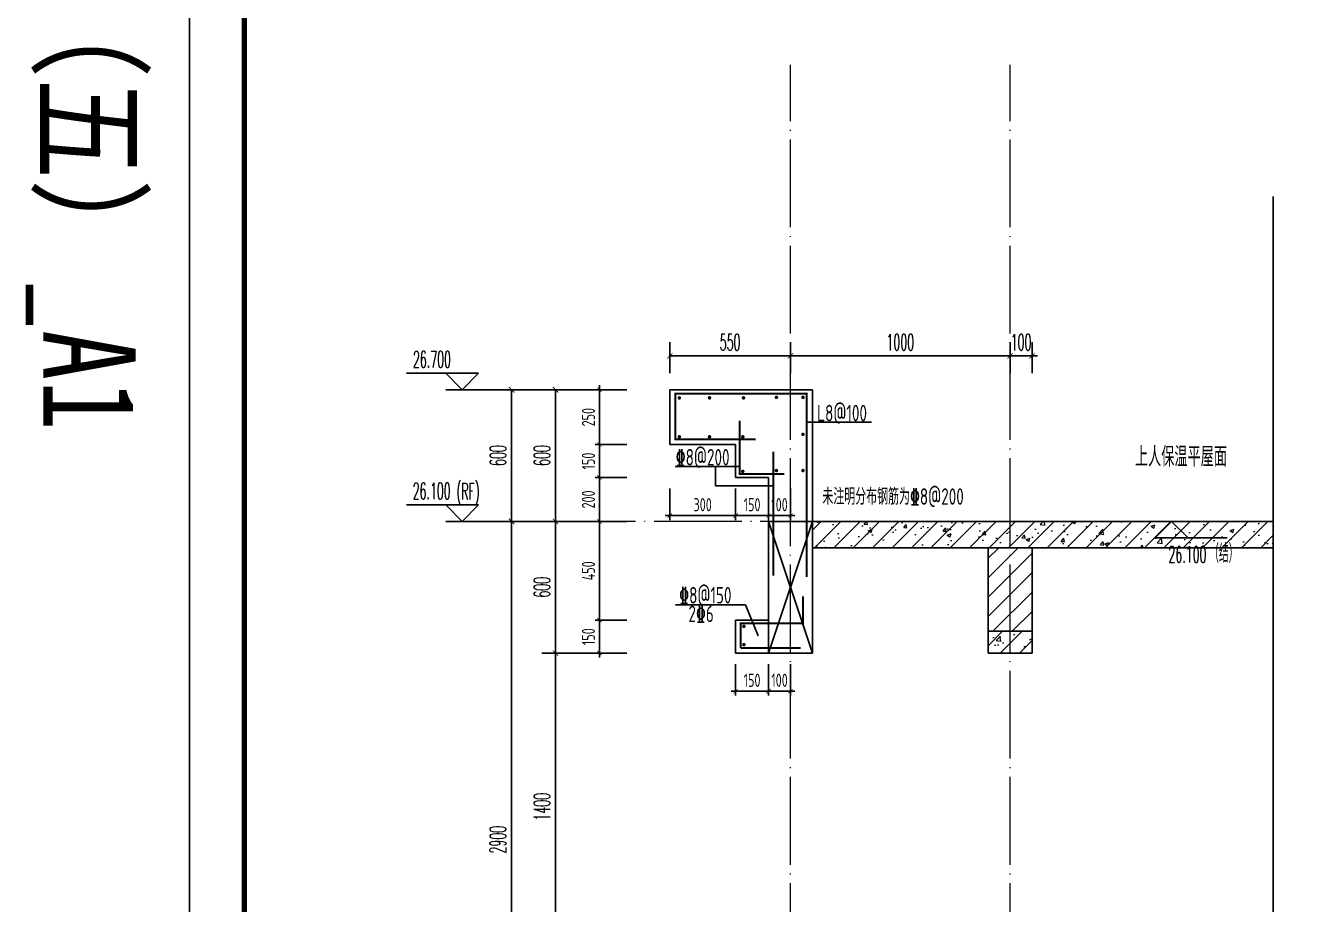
# Model space of a CAD drawing. Extents: x 826826 to 1642106, y -156213 to 399140.
# Drawn here: x 1580000 to 1585810, y 300521 to 304526 of the extents above; entities that cross this region are included whole.
import ezdxf

# ---------------------------------------------------------------- set-up
doc = ezdxf.new("R2010")
doc.units = 0
doc.header["$LTSCALE"] = 1000
doc.linetypes.add('DOTE', pattern=[2.4200000000000004, 2, -0.2, 0.02, -0.2])
doc.layers.get('0').update_dxf_attribs({"linetype": 'CONTINUOUS'})
doc.layers.get('DEFPOINTS').update_dxf_attribs({"linetype": 'CONTINUOUS'})
for name, color, linetype in [('C-Sheet-图框', 101, 'CONTINUOUS'), ('DIM', 2, 'CONTINUOUS'), ('DIM_ELEV', 3, 'CONTINUOUS'), ('DIM_SYMB', 3, 'CONTINUOUS'), ('PUB_DIM', 3, 'CONTINUOUS'), ('PUB_TEXT', 2, 'CONTINUOUS'), ('REIN', 6, 'CONTINUOUS'), ('S-大样-砼线', 7, 'CONTINUOUS'), ('S-引出线', 40, 'CONTINUOUS'), ('TEXT', 2, 'CONTINUOUS'), ('WALL', 5, 'CONTINUOUS'), ('yichutu', 7, 'CONTINUOUS'), ('导图字', 7, 'CONTINUOUS')]:
    doc.layers.add(name, color=color, linetype=linetype)
for name, color, linetype, lineweight in [('DOTE', 251, 'DOTE', 9), ('PUB_HATCH', 8, 'CONTINUOUS', 9), ('图框', 9, 'CONTINUOUS', 18)]:
    doc.layers.add(name, color=color, linetype=linetype, lineweight=lineweight)
doc.styles.add('_TCH_DIM', font='SIMPLEX.shx', dxfattribs={"width": 0.7, "bigfont": 'GBCBIG.shx'})
doc.styles.add('_TCH_DIM_T3', font='SIMPLEX.shx', dxfattribs={"width": 0.4941176470588236, "bigfont": 'GBCBIG.shx'})
doc.styles.add('TSSD_DIMENSION', font='Tssdeng.shx', dxfattribs={"width": 0.7, "bigfont": 'tssdchn.shx'})
doc.styles.add('TSSD_REIN', font='tssdeng.shx', dxfattribs={"width": 0.7, "height": 300, "bigfont": 'tssdchn.shx'})
doc.styles.add('宋体', font='', dxfattribs={"height": 50})
doc.styles.add('黑体', font='simhei.ttf')
doc.styles.get('宋体').set_extended_font_data('SimSun')
doc.dimstyles.new('_TCH_ARCH&&25', dxfattribs={"dimtxt": 74.375, "dimasz": 25, "dimexe": 62.5, "dimexo": 75, "dimgap": 25, "dimtad": 1, "dimdec": 0, "dimzin": 0, "dimdsep": 46, "dimtxsty": '_TCH_DIM_T3', "dimblk": 'ARCHTICK', "dimcen": 0.09, "dimclrt": 7, "dimazin": 0, "dimtfac": 1, "dimtdec": 0, "dimtix": 1, "dimtmove": 2, "dimatfit": 3, "dimldrblk": 'ARCHTICK', "dimfxl": 0, "dimtolj": 1, "dimtzin": 0, "dimarcsym": 0})
doc.dimstyles.new('TSSD_20_20', dxfattribs={"dimtxt": 60, "dimasz": 20, "dimexe": 20, "dimexo": 50, "dimgap": 20, "dimtad": 1, "dimdec": 0, "dimzin": 0, "dimdsep": 46, "dimtxsty": 'TSSD_DIMENSION', "dimblk": 'ARCHTICK', "dimblk1": 'ARCHTICK', "dimblk2": 'ARCHTICK', "dimcen": 0, "dimdle": 20, "dimclrt": 7, "dimadec": 0, "dimazin": 0, "dimtfac": 1, "dimtdec": 0, "dimtix": 1, "dimtmove": 2, "dimatfit": 3, "dimfxl": 0, "dimtolj": 1, "dimtzin": 0, "dimarcsym": 0})
pattern_1 = [(45, (689015.7944311065, 456209.4143234123), (-44.19417382415921, 44.19417382415922), []), (49.99999999999999, (689015.7944311065, 456209.4143234123), (179.3150456501884, -15.68803374564878), [18.75, -206.25]), (355, (689015.7944311065, 456209.4143234123), (-34.68783340325, 188.048033425003), [15, -165]), (100.4514, (689030.7373511065, 456208.1069884123), (144.6273454285054, 172.3598855152384), [15.9350475, -175.285528]), (46.18420000000002, (689015.7944311065, 456259.4143234123), (266.8102621564111, -41.37975358225452), [28.12499999999996, -309.3749999999993]), (96.6356, (689038.0286173566, 456255.9659966624), (233.6656763871758, 243.5294677251104), [23.902572, -262.92825]), (351.1842, (689015.7944311065, 456259.4143234123), (233.6654862834068, 243.5296502313311), [22.5, -247.5]), (21, (689040.7944311065, 456246.9143234123), (149.2267630296154, -100.6547226663347), [18.75, -206.25]), (326.0000000000001, (689040.7944311065, 456246.9143234123), (60.82883298039543, 181.2875112617133), [15, -165]), (71.4514, (689053.2299893566, 456238.5264219124), (210.0556571453725, 80.6326241774881), [15.9350475, -175.285528]), (37.50000000000001, (689015.7944311065, 456209.4143234123), (3.039963829322667, 83.22346345782788), [0, -163, 0, -167.5, 0, -165.625]), (7.499999999999999, (689015.7944311065, 456209.4143234123), (65.76738436053715, 98.60292797059006), [0, -95.5, 0, -159.25, 0, -63.125]), (327.5, (688960.0444311065, 456209.4143234123), (133.4556090431022, -5.638717933594939), [0, -62.5, 0, -195, 0, -258.75]), (317.5, (688935.0444311065, 456209.4143234123), (145.7965423355966, 25.02624558307943), [0, -81.25, 0, -129.5, 0, -183.75])]

# ---------------------------------------------------------------- blocks, each defined once
blk = doc.blocks.new('GFDDDDRG')
at = {"layer": '图框'}
blk.add_lwpolyline([(923309.7791572664, -107436.9617041193), (923309.7791572663, -159999.4617041193), (893609.7791572664, -159999.4617041193), (893609.7791572665, -107436.9617041193)], close=True, dxfattribs=at)
blk.add_lwpolyline([(923309.7791572664, -107436.9617041193), (923309.7791572663, -159999.4617041193), (893609.7791572664, -159999.4617041193), (893609.7791572665, -107436.9617041193)], close=True, dxfattribs=at)
at = {"layer": '图框', "const_width": 50}
blk.add_lwpolyline([(894109.7791572664, -159499.4617041193), (922809.7791572663, -159499.4617041193), (922809.7791572664, -108686.9617041193), (894109.7791572665, -108686.9617041193)], close=True, dxfattribs=at)
blk = doc.blocks.new('yct-1051-594-26275-14850-25-1002.0')
at = {"layer": 'yichutu', "color": 7}
blk.add_lwpolyline([(0, 0), (0, 14850), (26275, 14850), (26275, 0)], close=True, dxfattribs=at)
blk = doc.blocks.new('A$C351C53CB')
at = {"layer": 'C-Sheet-图框', "color": 0}
for p, q in [((-1026.752121566795, 1088.806008909494), (-243.9995361713227, 1088.806008909494)), ((-1026.752121566795, 1088.806008909552), (-243.9995361713227, 1088.806008909552)), ((-726.4397650063038, 1088.806008909552), (-726.4397650063038, 263.8060089095379)), ((-1026.752121566795, 951.3060089095525), (-243.9995361713227, 951.3060089095525)), ((-1026.752121566795, 813.8060089095525), (-243.9995361713227, 813.8060089095525)), ((-1026.752121566795, 676.3060089095525), (-243.9995361713227, 676.3060089095525)), ((-1026.752121566795, 538.8060089095525), (-243.9995361713227, 538.8060089095525)), ((-1026.752121566795, 401.3060089095525), (-243.9995361713227, 401.3060089095525))]:
    blk.add_line(p, q, dxfattribs=at)
at = {"layer": 'C-Sheet-图框', "color": 0, "const_width": 5.999999999999876}
blk.add_lwpolyline([(-1026.752121566795, 263.8060089095088), (-243.9995361713227, 263.8060089095379), (-243.9995361713227, 1226.306008909494), (-1026.752121566795, 1226.306008909494)], close=True, dxfattribs=at)
at = {"layer": 'DIM_ELEV'}
for p, q in [((-150.0000000011642, 6475.000000000175), (-478.000000001164, 6475.000000000175)), ((-225.0000000011642, 6400.000000000175), (-300.0000000011642, 6475.000000000175)), ((-225.0000000011642, 6400.000000000175), (-150.0000000011642, 6475.000000000175)), ((200.0000000045839, 6400.000000000175), (-300.0000000011642, 6400.000000000175)), ((-150.0000000011642, 5875.000000000116), (-478.000000001164, 5875.000000000116)), ((-225.0000000011642, 5800.000000000116), (-300.0000000011642, 5875.000000000116)), ((-225.0000000011642, 5800.000000000116), (-150.0000000011642, 5875.000000000116)), ((200.0000000045839, 5800.000000000116), (-300.0000000011642, 5800.000000000116)), ((-150.0000000011642, 75), (-478.000000001164, 75)), ((-225.0000000011642, 0), (-300.0000000011642, 75)), ((-225.0000000011642, 0), (-150.0000000011642, 75)), ((200.0000000045839, 0), (-300.0000000011642, 0))]:
    blk.add_line(p, q, dxfattribs=at)
at = {"layer": 'DIM_ELEV', "color": 1}
for p, q in [((-150.0000000011642, 2975.000000000116), (-478.000000001164, 2975.000000000116)), ((-225.0000000011642, 2900.000000000116), (-300.0000000011642, 2975.000000000116)), ((-225.0000000011642, 2900.000000000116), (-150.0000000011642, 2975.000000000116)), ((200.0000000045839, 2900.000000000116), (-300.0000000011642, 2900.000000000116))]:
    blk.add_line(p, q, dxfattribs=at)
at = {"layer": 'PUB_TEXT', "style": '_TCH_DIM'}
for s, height, width, p in [('26.700', 74.375, 0.4941176470588236, (-449.1000000011641, 6501.250000000175)), ('(RF)', 74.375, 0.4941176470588236, (-251.7500000011641, 5900.025000000116)), ('26.100', 74.375, 0.4941176470588236, (-450.500000001164, 5901.250000000116)), ('楼层', 84.39716312056737, 0.7, (-927.6240948140621, 978.2786047980335)), ('标高H（m）', 84.39716312056737, 0.7, (-623.1094347585458, 989.3684888522985)), ('4', 74.375, 0.4941176470588236, (-883.3282759655267, 840.1451151407236)), ('8.700', 74.375, 0.4941176470588236, (-559.9552402081899, 842.0362415512936)), ('5', 74.375, 0.4941176470588236, (-883.3282759655267, 702.6451151407236)), ('11.600', 74.375, 0.4941176470588236, (-559.9552402081899, 704.5362415512936)), ('6', 74.375, 0.4941176470588236, (-883.3282759655267, 565.1451151407236)), ('14.500', 74.375, 0.4941176470588236, (-559.9552402081899, 567.0362415512936)), ('7', 74.375, 0.4941176470588236, (-883.3282759655267, 427.6451151407236)), ('17.400', 74.375, 0.4941176470588236, (-559.9552402081899, 429.5362415512936)), ('8', 74.375, 0.4941176470588236, (-883.3282759655267, 290.1451151407236)), ('20.300', 74.375, 0.4941176470588236, (-559.9552402081899, 292.0362415512936)), ('H', 74.375, 0.4941176470588236, (-480.6000000011641, 101.25)), ('(4~8F)', 74.375, 0.4941176470588236, (-424.825000001164, 100.025))]:
    blk.add_text(s, height=height, dxfattribs=dict(at, width=width)).set_placement(p)
at = {"layer": 'PUB_TEXT', "color": 1, "style": '_TCH_DIM', "width": 0.4941176470588236}
for s, p in [('(9F)', (-243.7000000011641, 3000.025000000117)), ('23.200', (-449.1000000011641, 3001.250000000116))]:
    blk.add_text(s, height=74.375, dxfattribs=at).set_placement(p)
at = {"layer": 'PUB_TEXT', "color": 2, "style": '宋体', "width": 0.8}
blk.add_text('标准层标高对应表', height=56.9620253164557, dxfattribs=at).set_placement((-990.7614445998333, 1128.738595136339))
blk = doc.blocks.new('_ArchTick')
at = {"color": 0, "linetype": 'ByBlock', "const_width": 0.15}
blk.add_lwpolyline([(-0.5, -0.5), (0.5, 0.5)], dxfattribs=at)
blk = doc.blocks.new('*D1528')
at = {"layer": 'DEFPOINTS', "color": 0}
for p in [(1583233.383971328, 301666.3822785674), (1583383.383971326, 301666.3822785645), (1583383.383971326, 301492.6715886113)]:
    blk.add_point(p, dxfattribs=at)
at = {"layer": 'DIM', "color": 0, "lineweight": -2}
for p, q in [((1583233.383971328, 301616.3822785674), (1583233.383971328, 301472.6715886113)), ((1583383.383971326, 301616.3822785645), (1583383.383971326, 301472.6715886113)), ((1583213.383971328, 301492.6715886113), (1583403.383971326, 301492.6715886113))]:
    blk.add_line(p, q, dxfattribs=at)
at = {"layer": 'DIM', "color": 0, "lineweight": -2, "xscale": 20, "yscale": 20, "zscale": 20, "rotation": 180}
blk.add_blockref('_ArchTick', (1583233.383971328, 301492.6715886113), dxfattribs=at)
at = {"layer": 'DIM', "color": 0, "lineweight": -2, "xscale": 20, "yscale": 20, "zscale": 20}
blk.add_blockref('_ArchTick', (1583383.383971326, 301492.6715886113), dxfattribs=at)
at = {"layer": 'DIM', "color": 7, "insert": (1583308.383971327, 301542.6715886113), "char_height": 60, "attachment_point": 5, "style": 'TSSD_DIMENSION'}
blk.add_mtext('\\A1;150', dxfattribs=at)
blk = doc.blocks.new('*D1529')
at = {"layer": 'DEFPOINTS', "color": 0}
for p in [(1583383.383971326, 301666.3822785645), (1583483.383964649, 301666.3822785626), (1583483.383964649, 301492.671588609)]:
    blk.add_point(p, dxfattribs=at)
at = {"layer": 'DIM', "color": 0, "lineweight": -2}
for p, q in [((1583383.383971326, 301616.3822785645), (1583383.383971326, 301472.671588609)), ((1583483.383964649, 301616.3822785626), (1583483.383964649, 301472.671588609)), ((1583383.383971326, 301492.671588609), (1583363.383971326, 301492.671588609)), ((1583383.383971326, 301492.671588609), (1583483.383964649, 301492.671588609)), ((1583483.383964649, 301492.671588609), (1583503.383964649, 301492.671588609))]:
    blk.add_line(p, q, dxfattribs=at)
at = {"layer": 'DIM', "color": 0, "lineweight": -2, "xscale": 20, "yscale": 20, "zscale": 20}
blk.add_blockref('_ArchTick', (1583383.383971326, 301492.671588609), dxfattribs=at)
at = {"layer": 'DIM', "color": 0, "lineweight": -2, "xscale": 20, "yscale": 20, "zscale": 20, "rotation": 180}
blk.add_blockref('_ArchTick', (1583483.383964649, 301492.671588609), dxfattribs=at)
at = {"layer": 'DIM', "color": 7, "insert": (1583433.383967987, 301542.671588609), "char_height": 60, "attachment_point": 5, "style": 'TSSD_DIMENSION'}
blk.add_mtext('\\A1;100', dxfattribs=at)
blk = doc.blocks.new('*D1530')
at = {"layer": 'DEFPOINTS', "color": 0}
for p in [(1582933.383971332, 302466.3822785725), (1583233.384454242, 302466.3822785652), (1583233.384454242, 302292.6715886171)]:
    blk.add_point(p, dxfattribs=at)
at = {"layer": 'DIM', "color": 0, "lineweight": -2}
for p, q in [((1582933.383971332, 302416.3822785725), (1582933.383971332, 302272.6715886171)), ((1583233.384454242, 302416.3822785652), (1583233.384454242, 302272.6715886171)), ((1582913.383971332, 302292.6715886171), (1583253.384454242, 302292.6715886171))]:
    blk.add_line(p, q, dxfattribs=at)
at = {"layer": 'DIM', "color": 0, "lineweight": -2, "xscale": 20, "yscale": 20, "zscale": 20, "rotation": 180}
blk.add_blockref('_ArchTick', (1582933.383971332, 302292.6715886171), dxfattribs=at)
at = {"layer": 'DIM', "color": 0, "lineweight": -2, "xscale": 20, "yscale": 20, "zscale": 20}
blk.add_blockref('_ArchTick', (1583233.384454242, 302292.6715886171), dxfattribs=at)
at = {"layer": 'DIM', "color": 7, "insert": (1583083.384212787, 302342.6715886171), "char_height": 60, "attachment_point": 5, "style": 'TSSD_DIMENSION'}
blk.add_mtext('\\A1;300', dxfattribs=at)
blk = doc.blocks.new('*D1531')
at = {"layer": 'DEFPOINTS', "color": 0}
for p in [(1583233.384454242, 302466.3822785652), (1583383.383978105, 302466.3822785616), (1583383.383978105, 302292.6715886117)]:
    blk.add_point(p, dxfattribs=at)
at = {"layer": 'DIM', "color": 0, "lineweight": -2}
for p, q in [((1583233.384454242, 302416.3822785652), (1583233.384454242, 302272.6715886117)), ((1583383.383978105, 302416.3822785616), (1583383.383978105, 302272.6715886117)), ((1583213.384454242, 302292.6715886117), (1583403.383978105, 302292.6715886117))]:
    blk.add_line(p, q, dxfattribs=at)
at = {"layer": 'DIM', "color": 0, "lineweight": -2, "xscale": 20, "yscale": 20, "zscale": 20, "rotation": 180}
blk.add_blockref('_ArchTick', (1583233.384454242, 302292.6715886117), dxfattribs=at)
at = {"layer": 'DIM', "color": 0, "lineweight": -2, "xscale": 20, "yscale": 20, "zscale": 20}
blk.add_blockref('_ArchTick', (1583383.383978105, 302292.6715886117), dxfattribs=at)
at = {"layer": 'DIM', "color": 7, "insert": (1583308.384216174, 302342.6715886117), "char_height": 60, "attachment_point": 5, "style": 'TSSD_DIMENSION'}
blk.add_mtext('\\A1;150', dxfattribs=at)
blk = doc.blocks.new('*D1532')
at = {"layer": 'DEFPOINTS', "color": 0}
for p in [(1583383.383978105, 302466.3822785616), (1583483.383977899, 302466.382278559), (1583483.383977899, 302292.6715886085)]:
    blk.add_point(p, dxfattribs=at)
at = {"layer": 'DIM', "color": 0, "lineweight": -2}
for p, q in [((1583383.383978105, 302416.3822785616), (1583383.383978105, 302272.6715886085)), ((1583483.383977899, 302416.382278559), (1583483.383977899, 302272.6715886085)), ((1583383.383978105, 302292.6715886085), (1583363.383978105, 302292.6715886085)), ((1583383.383978105, 302292.6715886085), (1583483.383977899, 302292.6715886085)), ((1583483.383977899, 302292.6715886085), (1583503.383977899, 302292.6715886085))]:
    blk.add_line(p, q, dxfattribs=at)
at = {"layer": 'DIM', "color": 0, "lineweight": -2, "xscale": 20, "yscale": 20, "zscale": 20}
blk.add_blockref('_ArchTick', (1583383.383978105, 302292.6715886085), dxfattribs=at)
at = {"layer": 'DIM', "color": 0, "lineweight": -2, "xscale": 20, "yscale": 20, "zscale": 20, "rotation": 180}
blk.add_blockref('_ArchTick', (1583483.383977899, 302292.6715886085), dxfattribs=at)
at = {"layer": 'DIM', "color": 7, "insert": (1583433.383978002, 302342.6715886085), "char_height": 60, "attachment_point": 5, "style": 'TSSD_DIMENSION'}
blk.add_mtext('\\A1;100', dxfattribs=at)
blk = doc.blocks.new('*D1533')
at = {"layer": 'DEFPOINTS', "color": 0}
for p in [(1583483.38397995, 303020.5428008224), (1582933.384095467, 302866.3822785866), (1583483.38397995, 302866.3822785774)]:
    blk.add_point(p, dxfattribs=at)
at = {"layer": 'PUB_DIM', "color": 0, "lineweight": -2}
for p, q in [((1582933.384095467, 302941.3822785866), (1582933.384095467, 303083.0428008224)), ((1583483.38397995, 302941.3822785774), (1583483.38397995, 303083.0428008224)), ((1582933.384095467, 303020.5428008224), (1583483.38397995, 303020.5428008224))]:
    blk.add_line(p, q, dxfattribs=at)
at = {"layer": 'PUB_DIM', "color": 0, "lineweight": -2, "xscale": 25, "yscale": 25, "zscale": 25, "rotation": 180}
blk.add_blockref('_ArchTick', (1582933.384095467, 303020.5428008224), dxfattribs=at)
at = {"layer": 'PUB_DIM', "color": 0, "lineweight": -2, "xscale": 25, "yscale": 25, "zscale": 25}
blk.add_blockref('_ArchTick', (1583483.38397995, 303020.5428008224), dxfattribs=at)
at = {"layer": 'PUB_DIM', "color": 7, "insert": (1583208.384037708, 303082.7303008224), "char_height": 74.375, "attachment_point": 5, "style": '_TCH_DIM_T3'}
blk.add_mtext('\\A1;550', dxfattribs=at)
blk = doc.blocks.new('*D1534')
at = {"layer": 'DEFPOINTS', "color": 0}
for p in [(1584483.383971328, 303020.5428008095), (1583483.38397995, 302866.3822785774), (1584483.383971328, 302866.3822785607)]:
    blk.add_point(p, dxfattribs=at)
at = {"layer": 'PUB_DIM', "color": 0, "lineweight": -2}
for p, q in [((1583483.38397995, 302941.3822785774), (1583483.38397995, 303083.0428008095)), ((1584483.383971328, 302941.3822785607), (1584483.383971328, 303083.0428008095)), ((1583483.38397995, 303020.5428008095), (1584483.383971328, 303020.5428008095))]:
    blk.add_line(p, q, dxfattribs=at)
at = {"layer": 'PUB_DIM', "color": 0, "lineweight": -2, "xscale": 25, "yscale": 25, "zscale": 25, "rotation": 180}
blk.add_blockref('_ArchTick', (1583483.38397995, 303020.5428008095), dxfattribs=at)
at = {"layer": 'PUB_DIM', "color": 0, "lineweight": -2, "xscale": 25, "yscale": 25, "zscale": 25}
blk.add_blockref('_ArchTick', (1584483.383971328, 303020.5428008095), dxfattribs=at)
at = {"layer": 'PUB_DIM', "color": 7, "insert": (1583983.383975639, 303082.7303008095), "char_height": 74.375, "attachment_point": 5, "style": '_TCH_DIM_T3'}
blk.add_mtext('\\A1;1000', dxfattribs=at)
blk = doc.blocks.new('*D1535')
at = {"layer": 'DEFPOINTS', "color": 0}
for p in [(1584583.383971403, 303020.5428008002), (1584483.383971328, 302866.3822785607), (1584583.383971403, 302866.382278559)]:
    blk.add_point(p, dxfattribs=at)
at = {"layer": 'PUB_DIM', "color": 0, "lineweight": -2}
for p, q in [((1584483.383971328, 302941.3822785607), (1584483.383971328, 303083.0428008002)), ((1584583.383971403, 302941.382278559), (1584583.383971403, 303083.0428008002)), ((1584483.383971328, 303020.5428008002), (1584458.383971328, 303020.5428008002)), ((1584483.383971328, 303020.5428008002), (1584583.383971403, 303020.5428008002)), ((1584583.383971403, 303020.5428008002), (1584608.383971403, 303020.5428008002))]:
    blk.add_line(p, q, dxfattribs=at)
at = {"layer": 'PUB_DIM', "color": 0, "lineweight": -2, "xscale": 25, "yscale": 25, "zscale": 25}
blk.add_blockref('_ArchTick', (1584483.383971328, 303020.5428008002), dxfattribs=at)
at = {"layer": 'PUB_DIM', "color": 0, "lineweight": -2, "xscale": 25, "yscale": 25, "zscale": 25, "rotation": 180}
blk.add_blockref('_ArchTick', (1584583.383971403, 303020.5428008002), dxfattribs=at)
at = {"layer": 'PUB_DIM', "color": 7, "insert": (1584533.383971366, 303082.7303008002), "char_height": 74.375, "attachment_point": 5, "style": '_TCH_DIM_T3'}
blk.add_mtext('\\A1;100', dxfattribs=at)
blk = doc.blocks.new('*D1536')
at = {"layer": 'DEFPOINTS', "color": 0}
for p in [(1582613.189814233, 302866.3822785394), (1582787.800580682, 302866.3822785394), (1582787.800580682, 302616.3837259791)]:
    blk.add_point(p, dxfattribs=at)
at = {"layer": 'DIM', "color": 0, "lineweight": -2}
for p, q in [((1582737.800580682, 302866.3822785394), (1582593.189814233, 302866.3822785394)), ((1582613.189814233, 302596.3837259791), (1582613.189814233, 302886.3822785394)), ((1582737.800580682, 302616.3837259791), (1582593.189814233, 302616.3837259791))]:
    blk.add_line(p, q, dxfattribs=at)
at = {"layer": 'DIM', "color": 0, "lineweight": -2, "xscale": 20, "yscale": 20, "zscale": 20}
for p, rotation in [((1582613.189814233, 302866.3822785394), 90), ((1582613.189814233, 302616.3837259791), 270)]:
    blk.add_blockref('_ArchTick', p, dxfattribs=dict(at, rotation=rotation))
at = {"layer": 'DIM', "color": 7, "insert": (1582563.189814233, 302741.3830022595), "char_height": 60, "attachment_point": 5, "rotation": 90, "style": 'TSSD_DIMENSION'}
blk.add_mtext('\\A1;250', dxfattribs=at)
blk = doc.blocks.new('*D1537')
at = {"layer": 'DEFPOINTS', "color": 0}
for p in [(1582613.189814233, 302616.3837259791), (1582787.800580682, 302616.3837259791), (1582787.800580682, 302466.3829044369)]:
    blk.add_point(p, dxfattribs=at)
at = {"layer": 'DIM', "color": 0, "lineweight": -2}
for p, q in [((1582737.800580682, 302616.3837259791), (1582593.189814233, 302616.3837259791)), ((1582613.189814233, 302446.3829044369), (1582613.189814233, 302636.3837259791)), ((1582737.800580682, 302466.3829044369), (1582593.189814233, 302466.3829044369))]:
    blk.add_line(p, q, dxfattribs=at)
at = {"layer": 'DIM', "color": 0, "lineweight": -2, "xscale": 20, "yscale": 20, "zscale": 20}
for p, rotation in [((1582613.189814233, 302616.3837259791), 90), ((1582613.189814233, 302466.3829044369), 270)]:
    blk.add_blockref('_ArchTick', p, dxfattribs=dict(at, rotation=rotation))
at = {"layer": 'DIM', "color": 7, "insert": (1582563.189814233, 302541.3833152083), "char_height": 60, "attachment_point": 5, "rotation": 90, "style": 'TSSD_DIMENSION'}
blk.add_mtext('\\A1;150', dxfattribs=at)
blk = doc.blocks.new('*D1538')
at = {"layer": 'DEFPOINTS', "color": 0}
for p in [(1582613.189814233, 302466.3829044369), (1582787.800580682, 302466.3829044369), (1582787.800580682, 302266.3822785394)]:
    blk.add_point(p, dxfattribs=at)
at = {"layer": 'DIM', "color": 0, "lineweight": -2}
for p, q in [((1582737.800580682, 302466.3829044369), (1582593.189814233, 302466.3829044369)), ((1582613.189814233, 302246.3822785394), (1582613.189814233, 302486.3829044369)), ((1582737.800580682, 302266.3822785394), (1582593.189814233, 302266.3822785394))]:
    blk.add_line(p, q, dxfattribs=at)
at = {"layer": 'DIM', "color": 0, "lineweight": -2, "xscale": 20, "yscale": 20, "zscale": 20}
for p, rotation in [((1582613.189814233, 302466.3829044369), 90), ((1582613.189814233, 302266.3822785394), 270)]:
    blk.add_blockref('_ArchTick', p, dxfattribs=dict(at, rotation=rotation))
at = {"layer": 'DIM', "color": 7, "insert": (1582563.189814233, 302366.3825914884), "char_height": 60, "attachment_point": 5, "rotation": 90, "style": 'TSSD_DIMENSION'}
blk.add_mtext('\\A1;200', dxfattribs=at)
blk = doc.blocks.new('*D1539')
at = {"layer": 'DEFPOINTS', "color": 0}
for p in [(1582613.189814233, 302266.3822785394), (1582787.800580682, 302266.3822785394), (1582787.800580682, 301816.3822785228)]:
    blk.add_point(p, dxfattribs=at)
at = {"layer": 'DIM', "color": 0, "lineweight": -2}
for p, q in [((1582613.189814233, 301796.3822785228), (1582613.189814233, 302286.3822785394)), ((1582737.800580682, 302266.3822785394), (1582593.189814233, 302266.3822785394)), ((1582737.800580682, 301816.3822785228), (1582593.189814233, 301816.3822785228))]:
    blk.add_line(p, q, dxfattribs=at)
at = {"layer": 'DIM', "color": 0, "lineweight": -2, "xscale": 20, "yscale": 20, "zscale": 20}
for p, rotation in [((1582613.189814233, 302266.3822785394), 90), ((1582613.189814233, 301816.3822785228), 270)]:
    blk.add_blockref('_ArchTick', p, dxfattribs=dict(at, rotation=rotation))
at = {"layer": 'DIM', "color": 7, "insert": (1582563.189814233, 302041.3822785313), "char_height": 60, "attachment_point": 5, "rotation": 90, "style": 'TSSD_DIMENSION'}
blk.add_mtext('\\A1;450', dxfattribs=at)
blk = doc.blocks.new('*D1540')
at = {"layer": 'DEFPOINTS', "color": 0}
for p in [(1582613.189814233, 301816.3822785228), (1582787.800580682, 301816.3822785228), (1582787.800580682, 301666.3822785395)]:
    blk.add_point(p, dxfattribs=at)
at = {"layer": 'DIM', "color": 0, "lineweight": -2}
for p, q in [((1582737.800580682, 301816.3822785228), (1582593.189814233, 301816.3822785228)), ((1582613.189814233, 301646.3822785395), (1582613.189814233, 301836.3822785228)), ((1582737.800580682, 301666.3822785395), (1582593.189814233, 301666.3822785395))]:
    blk.add_line(p, q, dxfattribs=at)
at = {"layer": 'DIM', "color": 0, "lineweight": -2, "xscale": 20, "yscale": 20, "zscale": 20}
for p, rotation in [((1582613.189814233, 301816.3822785228), 90), ((1582613.189814233, 301666.3822785395), 270)]:
    blk.add_blockref('_ArchTick', p, dxfattribs=dict(at, rotation=rotation))
at = {"layer": 'DIM', "color": 7, "insert": (1582563.189814233, 301741.3822785314), "char_height": 60, "attachment_point": 5, "rotation": 90, "style": 'TSSD_DIMENSION'}
blk.add_mtext('\\A1;150', dxfattribs=at)
blk = doc.blocks.new('*D1555')
at = {"layer": 'DEFPOINTS', "color": 0}
for p in [(1582413.189814228, 301666.3741443525), (1582713.189814249, 301666.3741443525), (1582713.189814249, 300266.3824160884)]:
    blk.add_point(p, dxfattribs=at)
at = {"layer": 'PUB_DIM', "color": 0, "lineweight": -2}
for p, q in [((1582638.189814249, 301666.3741443525), (1582350.689814228, 301666.3741443525)), ((1582413.189814228, 300266.3824160884), (1582413.189814228, 301666.3741443525)), ((1582638.189814249, 300266.3824160884), (1582350.689814228, 300266.3824160884))]:
    blk.add_line(p, q, dxfattribs=at)
at = {"layer": 'PUB_DIM', "color": 0, "lineweight": -2, "xscale": 25, "yscale": 25, "zscale": 25}
for p, rotation in [((1582413.189814228, 301666.3741443525), 90), ((1582413.189814228, 300266.3824160884), 270)]:
    blk.add_blockref('_ArchTick', p, dxfattribs=dict(at, rotation=rotation))
at = {"layer": 'PUB_DIM', "color": 7, "insert": (1582351.002314228, 300966.3782802207), "char_height": 74.375, "attachment_point": 5, "rotation": 90, "style": '_TCH_DIM_T3'}
blk.add_mtext('\\A1;1400', dxfattribs=at)
blk = doc.blocks.new('*D1556')
at = {"layer": 'DEFPOINTS', "color": 0}
for p in [(1582413.189814228, 302266.3822785673), (1582713.189814249, 302266.3822785673), (1582713.189814249, 301666.3741443525)]:
    blk.add_point(p, dxfattribs=at)
at = {"layer": 'PUB_DIM', "color": 0, "lineweight": -2}
for p, q in [((1582638.189814249, 302266.3822785673), (1582350.689814228, 302266.3822785673)), ((1582413.189814228, 301666.3741443525), (1582413.189814228, 302266.3822785673)), ((1582638.189814249, 301666.3741443525), (1582350.689814228, 301666.3741443525))]:
    blk.add_line(p, q, dxfattribs=at)
at = {"layer": 'PUB_DIM', "color": 0, "lineweight": -2, "xscale": 25, "yscale": 25, "zscale": 25}
for p, rotation in [((1582413.189814228, 302266.3822785673), 90), ((1582413.189814228, 301666.3741443525), 270)]:
    blk.add_blockref('_ArchTick', p, dxfattribs=dict(at, rotation=rotation))
at = {"layer": 'PUB_DIM', "color": 7, "insert": (1582351.002314228, 301966.3782114601), "char_height": 74.375, "attachment_point": 5, "rotation": 90, "style": '_TCH_DIM_T3'}
blk.add_mtext('\\A1;600', dxfattribs=at)
blk = doc.blocks.new('*D1557')
at = {"layer": 'DEFPOINTS', "color": 0}
for p in [(1582413.189814228, 302866.3822785394), (1582713.189814249, 302866.3822785394), (1582713.189814249, 302266.3822785673)]:
    blk.add_point(p, dxfattribs=at)
at = {"layer": 'PUB_DIM', "color": 0, "lineweight": -2}
for p, q in [((1582638.189814249, 302866.3822785394), (1582350.689814228, 302866.3822785394)), ((1582413.189814228, 302266.3822785673), (1582413.189814228, 302866.3822785394)), ((1582638.189814249, 302266.3822785673), (1582350.689814228, 302266.3822785673))]:
    blk.add_line(p, q, dxfattribs=at)
at = {"layer": 'PUB_DIM', "color": 0, "lineweight": -2, "xscale": 25, "yscale": 25, "zscale": 25}
for p, rotation in [((1582413.189814228, 302866.3822785394), 90), ((1582413.189814228, 302266.3822785673), 270)]:
    blk.add_blockref('_ArchTick', p, dxfattribs=dict(at, rotation=rotation))
at = {"layer": 'PUB_DIM', "color": 7, "insert": (1582351.002314228, 302566.3822785536), "char_height": 74.375, "attachment_point": 5, "rotation": 90, "style": '_TCH_DIM_T3'}
blk.add_mtext('\\A1;600', dxfattribs=at)
blk = doc.blocks.new('*D1563')
at = {"layer": 'DEFPOINTS', "color": 0}
for p in [(1582213.189814223, 302266.3822785674), (1582713.189814249, 302266.3822785674), (1582713.189814249, 299366.3822785674)]:
    blk.add_point(p, dxfattribs=at)
at = {"layer": 'PUB_DIM', "color": 0, "lineweight": -2}
for p, q in [((1582638.189814249, 302266.3822785674), (1582150.689814223, 302266.3822785674)), ((1582213.189814223, 299366.3822785674), (1582213.189814223, 302266.3822785674)), ((1582638.189814249, 299366.3822785674), (1582150.689814223, 299366.3822785674))]:
    blk.add_line(p, q, dxfattribs=at)
at = {"layer": 'PUB_DIM', "color": 0, "lineweight": -2, "xscale": 25, "yscale": 25, "zscale": 25}
for p, rotation in [((1582213.189814223, 302266.3822785674), 90), ((1582213.189814223, 299366.3822785674), 270)]:
    blk.add_blockref('_ArchTick', p, dxfattribs=dict(at, rotation=rotation))
at = {"layer": 'PUB_DIM', "color": 7, "insert": (1582151.002314223, 300816.3822785676), "char_height": 74.375, "attachment_point": 5, "rotation": 90, "style": '_TCH_DIM_T3'}
blk.add_mtext('\\A1;2900', dxfattribs=at)
blk = doc.blocks.new('*D1564')
at = {"layer": 'DEFPOINTS', "color": 0}
for p in [(1582213.189814223, 302866.3822785395), (1582713.189814249, 302866.3822785395), (1582713.189814249, 302266.3822785674)]:
    blk.add_point(p, dxfattribs=at)
at = {"layer": 'PUB_DIM', "color": 0, "lineweight": -2}
for p, q in [((1582638.189814249, 302866.3822785395), (1582150.689814223, 302866.3822785395)), ((1582213.189814223, 302266.3822785674), (1582213.189814223, 302866.3822785395)), ((1582638.189814249, 302266.3822785674), (1582150.689814223, 302266.3822785674))]:
    blk.add_line(p, q, dxfattribs=at)
at = {"layer": 'PUB_DIM', "color": 0, "lineweight": -2, "xscale": 25, "yscale": 25, "zscale": 25}
for p, rotation in [((1582213.189814223, 302866.3822785395), 90), ((1582213.189814223, 302266.3822785674), 270)]:
    blk.add_blockref('_ArchTick', p, dxfattribs=dict(at, rotation=rotation))
at = {"layer": 'PUB_DIM', "color": 7, "insert": (1582151.002314223, 302566.3822785537), "char_height": 74.375, "attachment_point": 5, "rotation": 90, "style": '_TCH_DIM_T3'}
blk.add_mtext('\\A1;600', dxfattribs=at)
blk = doc.blocks.new('20210810.12293333')
at = {"layer": 'REIN', "const_width": 9}
for points in [[(366.8213445986621, 974.1012915365864), (1.278606929816306, 974.1012915365864), (1.278606929816306, 1182.468314145925), (599.0131865893491, 1182.468314145925), (599.0131865893491, 347.4587757710833)], [(447.9130827640183, 353.0591492999811), (447.9130827640183, 917.7764722086722)], [(299.281270052772, 23.46269353828393), (299.281270052772, 135.2467398367589), (583.1418021395802, 135.2467398367589), (583.1418021395802, 258.1998739017872)]]:
    blk.add_lwpolyline(points, dxfattribs=at)
at = {"layer": 'REIN', "const_width": 8}
for points in [[(15.56674635130912, 1162.866809893225, 1), (23.56674635130912, 1162.866809893225, 1)], [(153.0095014995895, 1162.866809893225, 1), (161.0095014995895, 1162.866809893225, 1)], [(307.8713312703185, 1162.866809893225, 1), (315.8713312703185, 1162.866809893225, 1)], [(457.6544380909763, 1165.12555348163, 1), (465.6544380909763, 1165.12555348163, 1)], [(578.3754684156738, 1165.12555348163, 1), (586.3754684156738, 1165.12555348163, 1)], [(15.5667531020008, 985.4148024750757, 1), (23.5667531020008, 985.4148024750757, 1)], [(153.0095014995895, 985.4148024756578, 1), (161.0095014995895, 985.4148024756578, 1)], [(304.5208759908564, 985.4148024756578, 1), (312.5208759908564, 985.4148024756578, 1)], [(578.3754684156738, 996.5809963089414, 1), (586.3754684156738, 996.5809963089414, 1)], [(304.5208759908564, 827.9008828589576, 1), (312.5208759908564, 827.9008828589576, 1)], [(457.6544380909763, 831.7084524846869, 1), (465.6544380909763, 831.7084524846869, 1)], [(578.3754684156738, 831.7084524846869, 1), (586.3754684156738, 831.7084524846869, 1)], [(309.4997836281545, 121.6225439170375, 1), (317.4997836281545, 121.6225439170375, 1)], [(309.4997836281545, 38.71838540001772, 1), (317.4997836281545, 38.71838540001772, 1)]]:
    blk.add_lwpolyline(points, format="xyb", close=True, dxfattribs=at)
at = {"layer": 'REIN'}
for points in [[(293.8825655789115, 1058.537162507593, 9, 9, 0), (293.8825655789115, 815.7588122977759, 9, 9, 0), (498.4167470843531, 815.7588122977759, 9, 9, 0)], [(299.281270052772, 23.46269353828393, 9, 9, 0), (571.7938841967843, 23.46269353828393, 9, 9, 0)]]:
    blk.add_lwpolyline(points, format="xyseb", dxfattribs=at)
at = {"layer": 'S-大样-砼线'}
for p, q in [((425.7509875181131, 600.0000001176377), (625.7509863353334, 3.725290298461914e-09)), ((625.7539342618547, 600.000000121363), (425.7539354604669, 0))]:
    blk.add_line(p, q, dxfattribs=at)
blk.add_lwpolyline([(625.7509933807887, 600.0000001176377), (425.7509875181131, 600.0000001176377), (425.7509875199758, 3.725290298461914e-09), (625.75099338172, 3.725290298461914e-09)], close=True, dxfattribs=at)
at = {"layer": 'S-引出线'}
for p, q in [((595.0131865893491, 1051.999825805775), (895.1474833269604, 1051.999825805775)), ((0, 850.7713921710383), (293.8825655789115, 850.7713921710383)), ((183.6370544126257, 761.5931918089045), (183.6370544126257, 850.7713921710383)), ((447.9130827640183, 761.5931918089045), (183.6370544126257, 761.5931918089045))]:
    blk.add_line(p, q, dxfattribs=at)
blk.add_lwpolyline([(378.5194596070796, 77.97899228503229), (320.4652091879398, 219.526894571085), (2.041621955111623, 219.526894571085)], dxfattribs=at)
at = {"layer": 'TEXT', "style": 'TSSD_REIN', "width": 0.7}
for s, p in [('L8@100', (647.0909617617726, 1056.108594618679)), ('%%1328@200', (3.133530377876014, 854.8801609839429)), ('未注明分布钢筋为%%1328@200', (670.8010148480535, 675.8275866147014)), ('%%1328@150', (19.06389621458948, 226.3140003611334)), ('2%%1326', (60.90473568113521, 141.1171928395052))]:
    blk.add_text(s, height=75, rotation=1.867629851175362e-07, dxfattribs=at).set_placement(p)

msp = doc.modelspace()

# ---------------------------------------------------------------- hatches: boundary and pattern name
at = {"layer": 'PUB_HATCH'}
h = msp.add_hatch(dxfattribs=at)
h.set_pattern_fill('钢筋混凝土', color=256, scale=25, style=0)
h.set_pattern_definition(pattern_1)
h.paths.add_polyline_path([(1583583.383971328, 302266.3822785628), (1583583.383971328, 302146.3822785628), (1585681.908890556, 302146.3822785674), (1585681.908890555, 302266.3822785674)])
h = msp.add_hatch(dxfattribs=at)
h.set_pattern_fill('普通砖', color=256, scale=25, style=0)
h.set_pattern_definition([(45, (689015.7944311065, 456254.2921609124), (-44.19419150182874, 44.19419150182875), [])])
h.paths.add_polyline_path([(1584383.383411316, 301766.3825647589), (1584583.383411316, 301766.3822700155), (1584583.383971328, 302146.3821311931), (1584383.383971328, 302146.3824259364)])
h = msp.add_hatch(dxfattribs=at)
h.set_pattern_fill('钢筋混凝土', color=256, scale=25, style=0)
h.set_pattern_definition(pattern_1)
h.paths.add_polyline_path([(1584583.383409992, 301666.3824147393), (1584583.383411316, 301766.3824173872), (1584383.383411316, 301766.382420035), (1584383.383409992, 301666.3824173871)])

# ---------------------------------------------------------------- linework, layer by layer
at = {"layer": 'DIM_ELEV', "color": 3}
for p, q in [((1585219.113905596, 302266.3822785503), (1585144.113905596, 302191.3822785503)), ((1585219.113905596, 302266.3822785503), (1585294.113905596, 302191.3822785503)), ((1585144.113905596, 302191.3822785503), (1585472.113905596, 302191.3822785503))]:
    msp.add_line(p, q, dxfattribs=at)
at = {"layer": 'DIM_SYMB'}
msp.add_lwpolyline([(1585681.908890556, 303746.3822785616), (1585681.908890555, 295084.5061337615), (1585734.408890555, 295065.3976964625), (1585629.408890555, 295046.8833634881), (1585681.908890555, 295028.2561337615), (1585681.908890555, 286366.3799889614)], dxfattribs=at)
at = {"layer": 'DOTE', "color": 1, "linetype": 'DOTE', "ltscale": 0.2}
for p, q in [((1583483.384023246, 286666.3843248276), (1583483.384023246, 304346.3866144274)), ((1584483.384023246, 286666.3843248276), (1584483.384023246, 304346.3866144274)), ((1585681.908942473, 302266.3866144336), (1582713.189866166, 302266.3866144336))]:
    msp.add_line(p, q, dxfattribs=at)
at = {"layer": 'WALL'}
for p, q in [((1582933.384147385, 302866.3866144528), (1582933.383795297, 302616.3845083597)), ((1583583.383971328, 302866.3686022927), (1582933.384147385, 302866.3866144528)), ((1583583.383971336, 302266.3822785661), (1583583.383971328, 302866.3686022927)), ((1582933.383795297, 302616.3845083597), (1583233.383736632, 302616.3821612054)), ((1583233.383736632, 302616.3821612054), (1583233.384206071, 302466.3822785364)), ((1583233.384206071, 302466.3822785364), (1583383.383971328, 302466.3822785637)), ((1583383.383971328, 302466.3822785637), (1583383.383971328, 301816.3822785674)), ((1585681.908890555, 302266.3822785674), (1583583.383971336, 302266.3822785657)), ((1585681.908890556, 302146.3822785674), (1585681.908890555, 302266.3822785674)), ((1585681.908890556, 302146.3822785674), (1583583.383971336, 302146.382278571)), ((1583583.383971328, 301666.3822785674), (1583583.383971336, 302146.3822785597)), ((1584383.383411316, 301766.3825647589), (1584383.383971328, 302146.3824259364)), ((1584383.383971328, 302146.3824259364), (1584583.383971328, 302146.3821311931)), ((1584583.383411316, 301766.3822700155), (1584583.383971328, 302146.3821311931)), ((1583383.383971328, 301816.3822785674), (1583233.383971328, 301816.3822785674)), ((1583233.383971328, 301816.3822785674), (1583233.383971328, 301666.3822785674)), ((1584383.383409992, 301666.3824173871), (1584383.383411316, 301766.382420035)), ((1584383.383411316, 301766.382420035), (1584583.383411316, 301766.3824173872)), ((1584583.383409992, 301666.3824147393), (1584583.383411316, 301766.3824173872)), ((1583233.383971328, 301666.3822785674), (1583583.383971328, 301666.3822785674)), ((1584383.383409992, 301666.3824173871), (1584583.383409992, 301666.3824147393))]:
    msp.add_line(p, q, dxfattribs=at)

# ---------------------------------------------------------------- block references
at = {"xscale": 0.5, "yscale": 0.5, "zscale": 0.5}
msp.add_blockref('GFDDDDRG', (1133941.404852473, 362492.8878931574), dxfattribs=at)
msp.add_blockref('A$C351C53CB', (1582213.189814223, 296466.3822785672))
at = {"layer": 'TEXT'}
msp.add_blockref('20210810.12293333', (1582957.632984706, 301666.3911213409), dxfattribs=at)
at = {"layer": 'yichutu', "rotation": 270}
msp.add_blockref('yct-1051-594-26275-14850-25-1002.0', (1580746.294431107, 308774.4070410978), dxfattribs=at)

# ---------------------------------------------------------------- texts
at = {"layer": 'DIM_ELEV', "color": 7, "style": '_TCH_DIM'}
for s, height, width, p in [('26.100', 74.375, 0.4941176470588236, (1585204.560064919, 302078.8572785503)), ('（结）', 84.39716312056737, 0.7, (1585390.060064919, 302078.8572785503))]:
    msp.add_text(s, height=height, dxfattribs=dict(at, width=width)).set_placement(p)
at = {"layer": 'PUB_TEXT', "style": 'TSSD_REIN', "width": 0.7}
msp.add_text('上人保温平屋面', height=90, dxfattribs=at).set_placement((1585052.068262672, 302516.1988164958))
at = {"layer": '导图字', "color": 1, "style": '黑体', "width": 0.8}
msp.add_text('建施_27_节点大样（五）_A1', height=420.590717299578, rotation=270, dxfattribs=at).set_placement((1580080.431290909, 308413.6196743296))

# ---------------------------------------------------------------- dimensions: what is measured, and where the dimension line sits
at = {"layer": 'DIM'}
for p1, p2, distance, picture, middle in [((1582787.800580682, 302616.3837259791), (1582787.800580682, 302866.3822785394), 174.61076644901186, '*D1536', (1582563.189814233, 302741.3830022595)), ((1582787.800580682, 302466.3829044369), (1582787.800580682, 302616.3837259791), 174.61076644901186, '*D1537', (1582563.189814233, 302541.3833152083)), ((1582787.800580682, 302266.3822785394), (1582787.800580682, 302466.3829044369), 174.6107664490119, '*D1538', (1582563.189814233, 302366.3825914884)), ((1582933.383971332, 302466.3822785725), (1583233.384454242, 302466.3822785652), -173.71068994811506, '*D1530', (1583083.384212787, 302342.6715886171)), ((1583233.384454242, 302466.3822785652), (1583383.383978105, 302466.3822785616), -173.71068994991944, '*D1531', (1583308.384216174, 302342.6715886117)), ((1583383.383978105, 302466.3822785616), (1583483.383977899, 302466.382278559), -173.71068995050155, '*D1532', (1583433.383978002, 302342.6715886085)), ((1582787.800580682, 301816.3822785228), (1582787.800580682, 302266.3822785394), 174.61076644901186, '*D1539', (1582563.189814233, 302041.3822785313)), ((1582787.800580682, 301666.3822785395), (1582787.800580682, 301816.3822785228), 174.61076644901186, '*D1540', (1582563.189814233, 301741.3822785314)), ((1583233.383971328, 301666.3822785674), (1583383.383971326, 301666.3822785645), -173.7106899531791, '*D1528', (1583308.383971327, 301542.6715886113)), ((1583383.383971326, 301666.3822785645), (1583483.383964649, 301666.3822785626), -173.71068995358655, '*D1529', (1583433.383967987, 301542.671588609))]:
    dim = msp.add_aligned_dim(p1=p1, p2=p2, distance=distance, dimstyle='TSSD_20_20', dxfattribs=at)
    dim.commit()
    dim.dimension.update_dxf_attribs({"geometry": picture, "text_midpoint": middle})
at = {"layer": 'PUB_DIM'}
for p1, p2, distance, picture, middle in [((1582933.384095467, 302866.3822785866), (1583483.38397995, 302866.3822785774), 154.16052224498708, '*D1533', (1583208.384037708, 303082.7303008224)), ((1583483.38397995, 302866.3822785774), (1584483.383971328, 302866.3822785607), 154.16052224877058, '*D1534', (1583983.383975639, 303082.7303008095)), ((1584483.383971328, 302866.3822785607), (1584583.383971403, 302866.382278559), 154.16052224120358, '*D1535', (1584533.383971366, 303082.7303008002)), ((1582713.189814249, 302266.3822785674), (1582713.189814249, 302866.3822785395), 500.00000002607703, '*D1564', (1582151.002314223, 302566.3822785537)), ((1582713.189814249, 302266.3822785673), (1582713.189814249, 302866.3822785394), 300.00000002095476, '*D1557', (1582351.002314228, 302566.3822785536)), ((1582713.189814249, 299366.3822785674), (1582713.189814249, 302266.3822785674), 500.00000002607703, '*D1563', (1582151.002314223, 300816.3822785676)), ((1582713.189814249, 301666.3741443525), (1582713.189814249, 302266.3822785673), 300.00000002095476, '*D1556', (1582351.002314228, 301966.3782114601)), ((1582713.189814249, 300266.3824160884), (1582713.189814249, 301666.3741443525), 300.00000002095476, '*D1555', (1582351.002314228, 300966.3782802207))]:
    dim = msp.add_aligned_dim(p1=p1, p2=p2, distance=distance, dimstyle='_TCH_ARCH&&25', dxfattribs=at)
    dim.commit()
    dim.dimension.update_dxf_attribs({"geometry": picture, "text_midpoint": middle})

doc.saveas('drawing.dxf')
